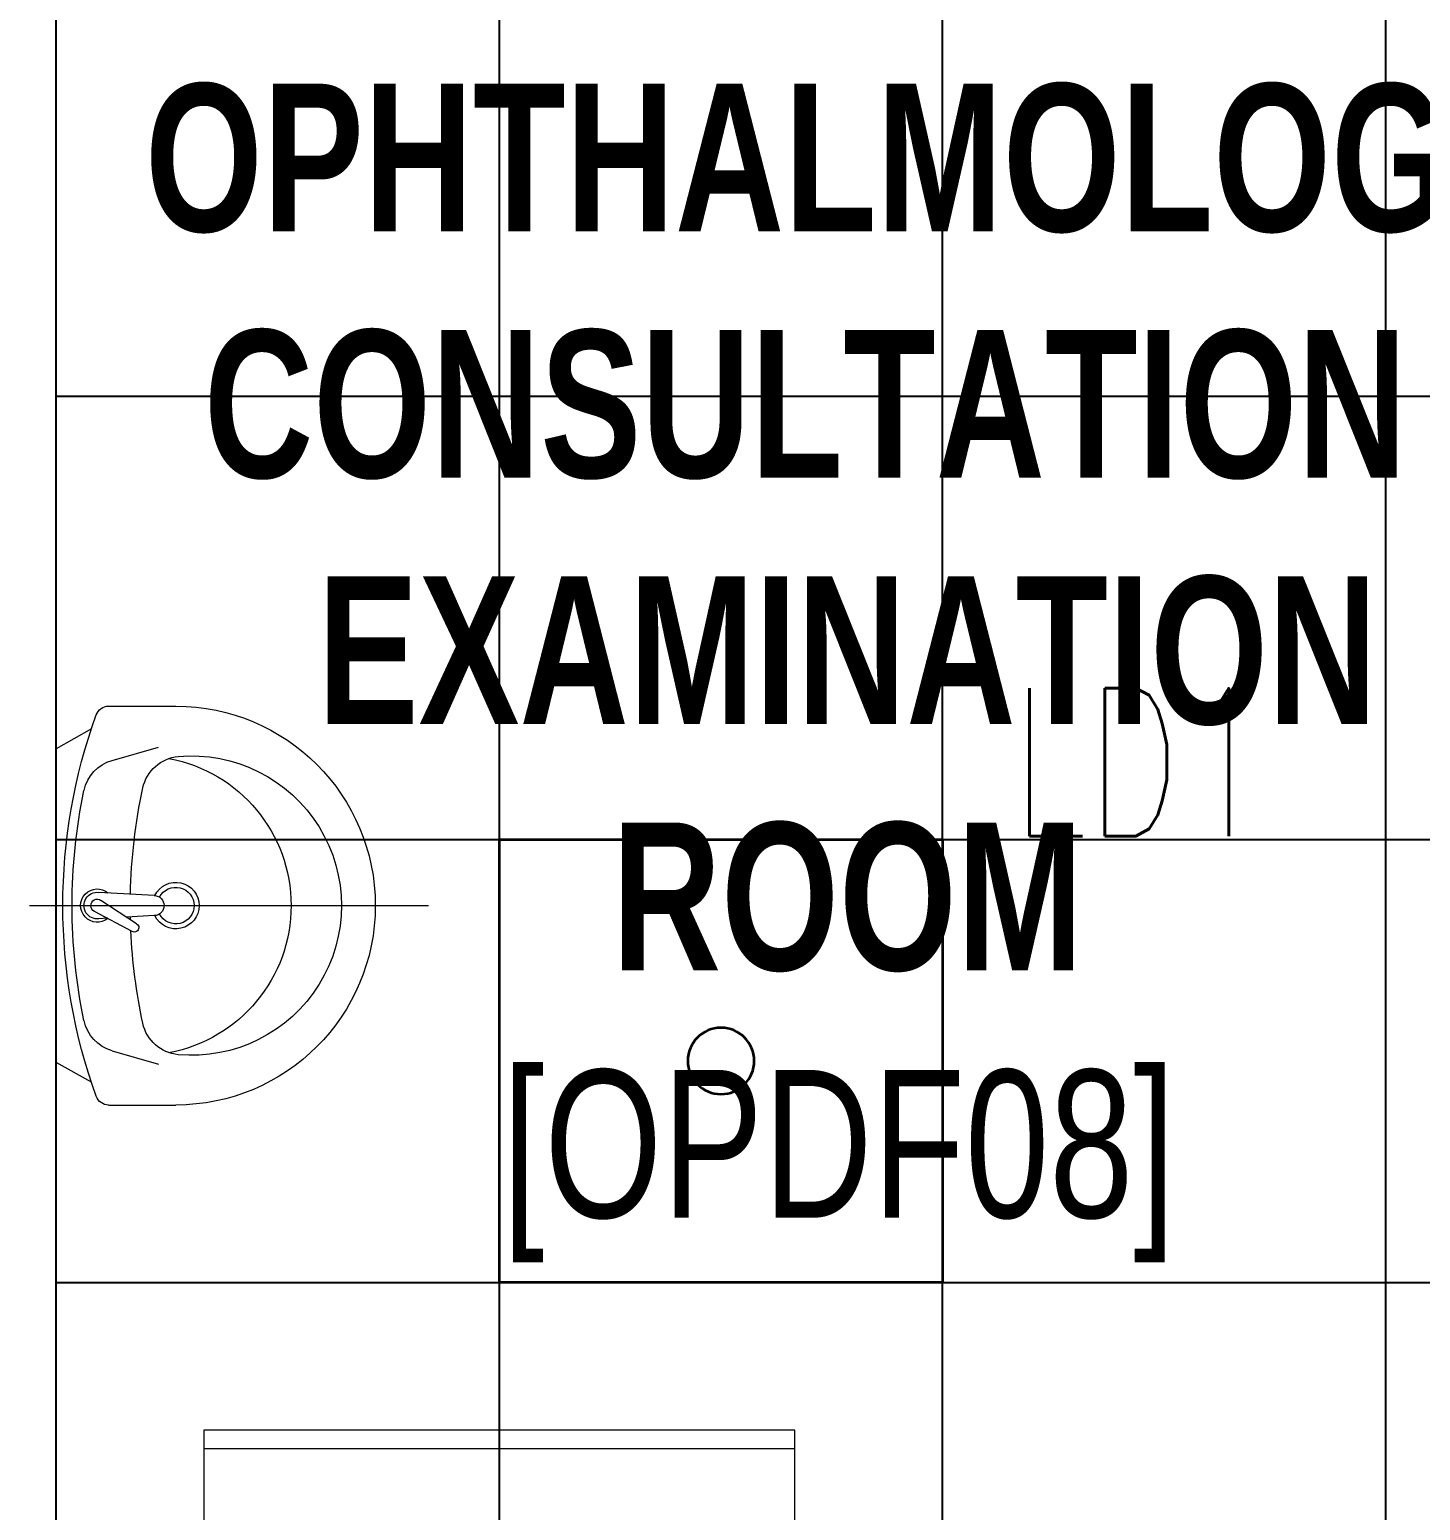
# Model space of a CAD drawing. Extents: x -12260 to 57327, y -29287 to 19916.
# Drawn here: x 10240 to 12123, y -6869 to -4864 of the extents above; entities that cross this region are included whole.
import ezdxf
from ezdxf.enums import TextEntityAlignment as Align

# ---------------------------------------------------------------- set-up
doc = ezdxf.new("R2010")
doc.units = 0
doc.header["$LTSCALE"] = 0.25
doc.linetypes.add('DASHDOT', pattern=[25.4, 12.7, -6.35, 0, -6.35])
for name, color, linetype, lineweight in [('01-First Floor$0$72_EGR_BASE_TEXT', 252, 'Continuous', 5), ('01-First Floor$0$LOADING', 253, 'Continuous', 5), ('01-First Floor$0$SANIT', 250, 'Continuous', 5), ('01-First Floor$0$Walls', 251, 'Continuous', 5), ('E-LITE-CIRC-NUMB', 6, 'Continuous', 25), ('E-LITE-CLNG', 150, 'Continuous', 35), ('E-LITE-CLNG-CNDT', 6, 'DASHDOT', 35), ('E-LITE-CTRL', 6, 'Continuous', 25), ('E-LITE-IDEN', 6, 'Continuous', 25)]:
    doc.layers.add(name, color=color, linetype=linetype, lineweight=lineweight)
doc.layers.add('01-First Floor$0$FALSE CEILING', color=251, linetype='Continuous')
doc.styles.add('01-First Floor$0$X3G_ENTITY_9EC9', font='swisscl.ttf', dxfattribs={"height": 0.2})
doc.styles.add('01-First Floor$0$X3G_ENTITY_9F38', font='swisscl.ttf', dxfattribs={"height": 0.2})
doc.styles.add('DC_SIMPLEX', font='SIMPLEX.shx', dxfattribs={"width": 0.7})

# ---------------------------------------------------------------- blocks, each defined once
blk = doc.blocks.new('01-First Floor$0$lav-manta 60')
at = {"layer": '01-First Floor$0$SANIT'}
for p, q in [((0, 0.04), (0, -0.56)), ((-0.2658, -0.0529), (-0.2358, 0)), ((-0.2358, 0), (0.2358, 0)), ((0.2658, -0.0529), (0.2358, 0)), ((-0.015, -0.1473), (-0.0199, -0.064)), ((0.0389, -0.1142), (0.0087, -0.0575)), ((0.0191, -0.077), (0.0199, -0.064)), ((-0.3, -0.0789), (-0.3, -0.18)), ((-0.2185, -0.0841), (-0.2383, -0.1537)), ((0.0274, -0.121), (-0.0078, -0.0673)), ((0.2185, -0.0841), (0.2383, -0.1537)), ((0.3, -0.0789), (0.3, -0.18)), ((0.015, -0.1473), (0.0174, -0.1057))]:
    blk.add_line(p, q, dxfattribs=at)
for centre, radius, start, end in [((0, -0.8557), 0.8457, 70.1771, 109.8229), ((-0.1608, -0.1006), 0.06, 101.8086, 164.0794), ((0, -0.8696), 0.8457, 78.1914, 101.8086), ((0, -0.0617), 0.025, 320.7474, 220.368), ((0, -0.0617), 0.02, 353.2671, 186.682), ((0.1608, -0.1006), 0.06, 15.9206, 78.1914), ((-0.28, -0.0789), 0.02, 109.8229, 180), ((0, -0.0617), 0.00966, 25.4127, 215.9577), ((0.28, -0.0789), 0.02, 0, 70.1771), ((-0.1645, -0.189), 0.06, 102.0883, 174.8142), ((0, -0.9572), 0.8457, 91.1572, 102.0883), ((0, -0.9572), 0.8457, 88.5486, 88.844), ((0.0332, -0.1176), 0.00666, 210.6852, 30.6852), ((0, -0.9572), 0.8457, 77.9117, 87.4274), ((0.1645, -0.189), 0.06, 5.1858, 77.9117), ((0, -0.18), 0.035, 115.3106, 64.6894), ((0, -0.18), 0.0275, 117.1496, 62.8504), ((0, -0.1473), 0.015, 180, 0), ((0, -0.1282), 0.2252, 190.6097, 349.3903), ((0, -0.18), 0.3, 180, 0), ((0, -0.2039), 0.2252, 174.8142, 5.1858)]:
    blk.add_arc(centre, radius, start, end, dxfattribs=at)
blk = doc.blocks.new('01-First Floor$0$GF21027-P')
at = {"layer": '01-First Floor$0$LOADING'}
for p, q in [((0.4, 0.4), (-0.4, 0.4)), ((-0.4, 0.4), (-0.4, 0)), ((0.4, 0), (0.4, 0.4)), ((-0.4, 0.025), (0.4, 0.025)), ((-0.4, 0), (0.4, 0))]:
    blk.add_line(p, q, dxfattribs=at)
blk = doc.blocks.new('01-First Floor')
at = {"layer": '01-First Floor$0$FALSE CEILING', "linetype": 'Continuous'}
for p, q in [((10876, -7160), (10876, -2810)), ((11476, -7160), (11476, -2810)), ((12076, -7160), (12076, -2810)), ((10276, -5360), (14276, -5360)), ((10276, -5960), (14276, -5960)), ((10276, -6560), (14276, -6560))]:
    blk.add_line(p, q, dxfattribs=at)
at = {"layer": '01-First Floor$0$FALSE CEILING'}
blk.add_lwpolyline([(14276, -7160), (10276, -7160), (10276, -2810), (14276, -2810)], close=True, dxfattribs=at)
at = {"layer": '01-First Floor$0$Walls'}
blk.add_line((10276, -2810), (10276, -7160), dxfattribs=at)
at = {"layer": '01-First Floor$0$LOADING', "color": 1, "xscale": 1000, "yscale": 1000, "zscale": 1000, "rotation": 180.0000000209116}
blk.add_blockref('01-First Floor$0$GF21027-P', (10876, -6760, -0.1), dxfattribs=at)
at = {"layer": '01-First Floor$0$SANIT', "xscale": -900.000000000201, "yscale": 900.000000000201, "zscale": 900.000000000201, "rotation": 90}
blk.add_blockref('01-First Floor$0$lav-manta 60', (10276, -6049.7, 0), dxfattribs=at)
blk.add_blockref('01-First Floor$0$lav-manta 60', (10276, -6049.7, 0), dxfattribs=at)
at = {"layer": '01-First Floor$0$72_EGR_BASE_TEXT', "insert": (11347.2, -4937, -0.1), "char_height": 200, "width": 1796.52, "attachment_point": 2, "style": '01-First Floor$0$X3G_ENTITY_9EC9'}
blk.add_mtext('{\\fSwis721 LtCn BT|b1|i0|c0|p34;OPHTHALMOLOGY CONSULTATION / EXAMINATION ROOM}', dxfattribs=at)
at = {"layer": '01-First Floor$0$72_EGR_BASE_TEXT', "insert": (11335.6, -6272.2, 0), "char_height": 200, "attachment_point": 2, "style": '01-First Floor$0$X3G_ENTITY_9F38'}
blk.add_mtext('[OPDF08]', dxfattribs=at)
blk = doc.blocks.new('*U16')
blk.add_lwpolyline([(-300, 300), (-300, -300), (300, -300), (300, 300)], close=True)
blk.add_circle((0, 0), 45)
at = {"layer": 'E-LITE-CIRC-NUMB', "style": 'DC_SIMPLEX', "width": 0.7, "flags": 8}
blk.add_attdef('CIRCUIT', text='', height=200, rotation=0, dxfattribs=at).set_placement((-473.9, 300), align=Align.RIGHT)
at = {"layer": 'E-LITE-CTRL', "style": 'DC_SIMPLEX', "width": 0.7, "flags": 8}
blk.add_attdef('CONTROL', (1118.9, -935), '', height=200, rotation=360, dxfattribs=at)
at = {"layer": 'E-LITE-IDEN', "style": 'DC_SIMPLEX', "width": 0.7, "flags": 8}
blk.add_attdef('TYPE', (460.4, 457.6), '', height=200, rotation=360, dxfattribs=at)

msp = doc.modelspace()

# ---------------------------------------------------------------- block references
at = {"layer": 'E-LITE-CLNG'}
ref = msp.add_blockref('*U16', (11176, -6260), dxfattribs=dict(at, xscale=-1))
ref.add_attrib('TYPE', 'LD1', (11569.5, -5955.5), dxfattribs={"layer": 'E-LITE-IDEN', "height": 200, "rotation": 0, "style": 'DC_SIMPLEX', "width": 0.7, "flags": 8})
at = {"layer": 'E-LITE-CLNG-CNDT'}
msp.add_blockref('01-First Floor', (0, 0), dxfattribs=at)

doc.saveas('drawing.dxf')
